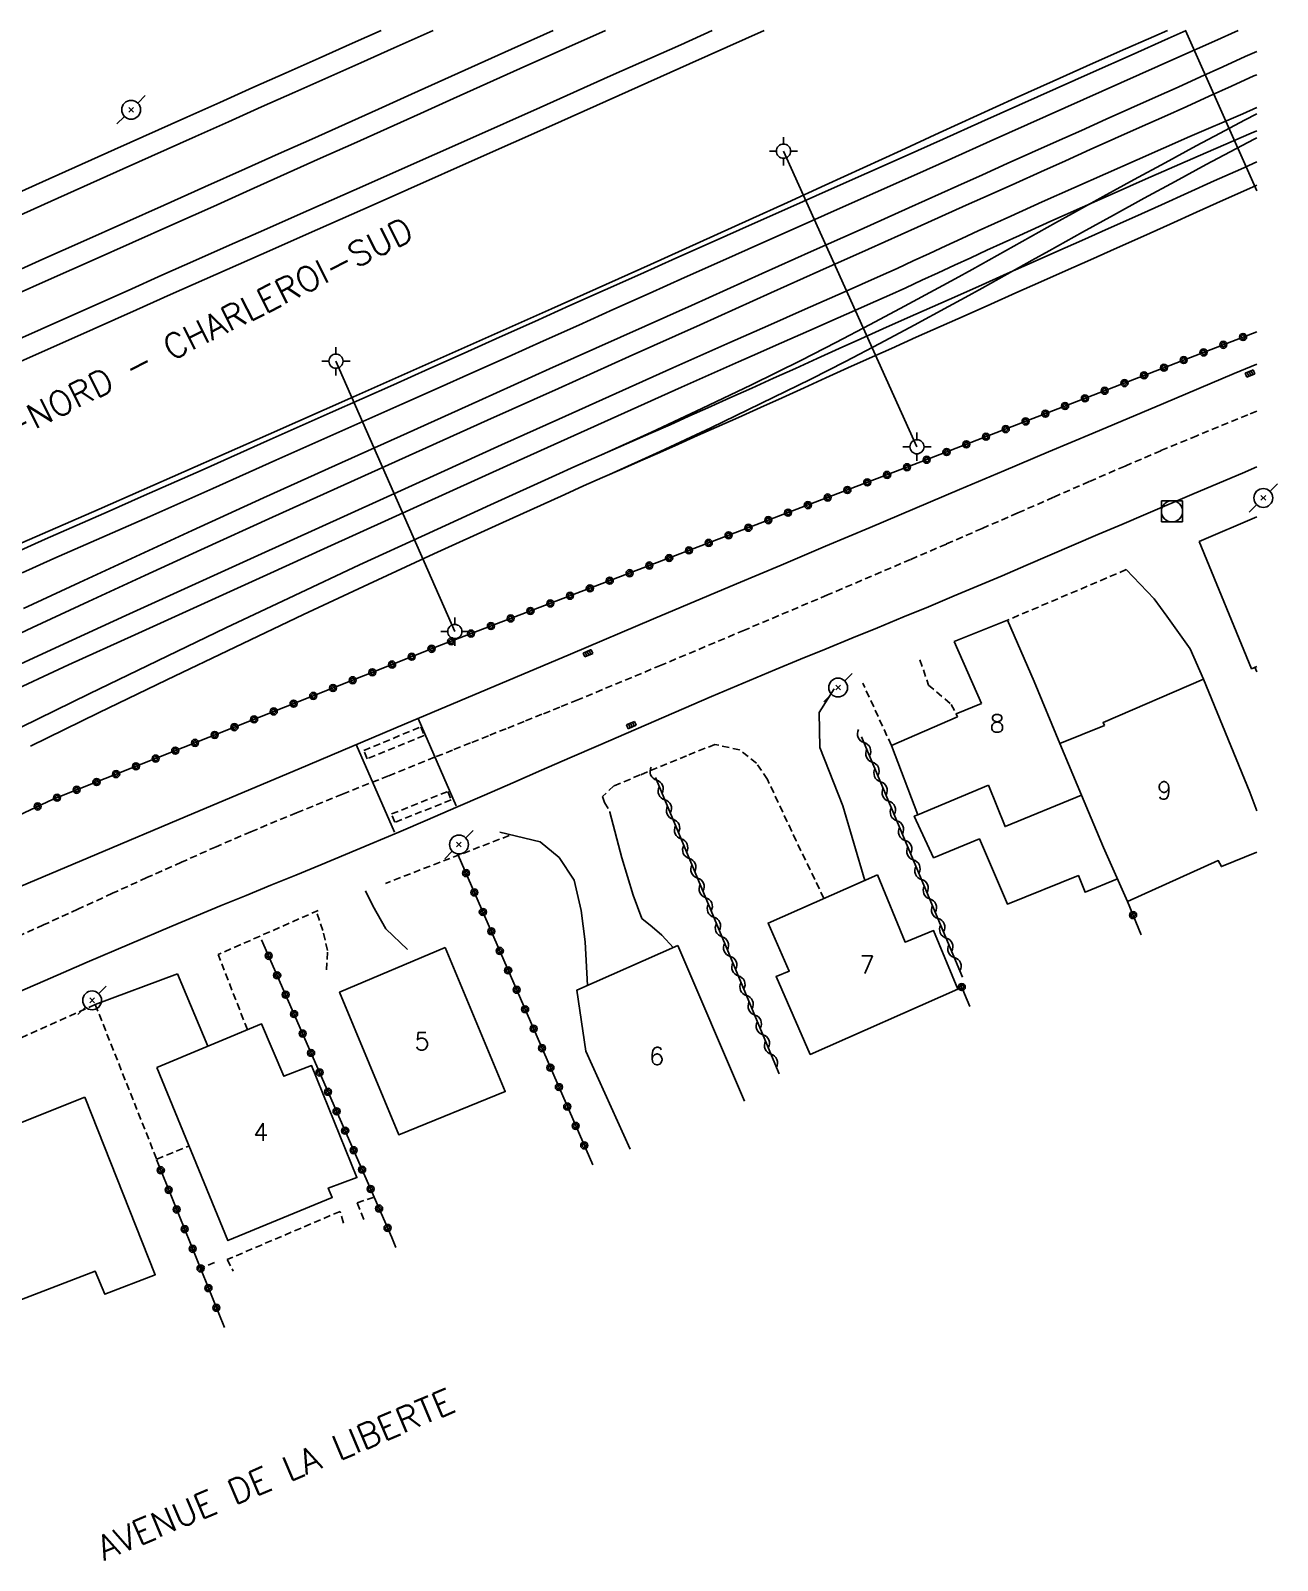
# Model space of a CAD drawing. Header units: millimetres. Extents: x 146998 to 148001, y 143000 to 144001.
# Drawn here: x 147913.3 to 148001.5, y 143891.8 to 144000 of the extents above; entities that cross this region are included whole.
import ezdxf
from ezdxf.enums import TextEntityAlignment as Align

# ---------------------------------------------------------------- set-up
doc = ezdxf.new("R2010")
doc.units = ezdxf.units.MM
doc.linetypes.add('DASHED', pattern=[0.75, 0.5, -0.25])
doc.layers.get('0').update_dxf_attribs({"linetype": 'CONTINUOUS'})
for name, color, linetype in [('W0001', 6, 'DASHED'), ('W0014', 7, 'CONTINUOUS'), ('W0016', 2, 'CONTINUOUS'), ('W0017', 7, 'CONTINUOUS'), ('W0101', 7, 'CONTINUOUS'), ('W0104', 1, 'CONTINUOUS'), ('W0112', 1, 'DASHED'), ('W0211', 2, 'CONTINUOUS'), ('W0310', 3, 'CONTINUOUS'), ('W0322', 7, 'CONTINUOUS'), ('W0323', 7, 'CONTINUOUS'), ('W0333', 7, 'CONTINUOUS'), ('W0401', 7, 'CONTINUOUS'), ('W0420', 7, 'CONTINUOUS'), ('W0473', 7, 'CONTINUOUS'), ('W0610', 7, 'CONTINUOUS'), ('W0611', 7, 'CONTINUOUS'), ('W0700', 7, 'CONTINUOUS'), ('W0989', 7, 'CONTINUOUS'), ('W0991', 7, 'CONTINUOUS'), ('W1102', 7, 'CONTINUOUS')]:
    doc.layers.add(name, color=color, linetype=linetype)
doc.styles.get("Standard").update_dxf_attribs({"font": 'romans.shx', "width": 0.85})

# ---------------------------------------------------------------- blocks, each defined once
blk = doc.blocks.new('T401')
for p, q in [((-0.3, 0.3), (0, 0.3)), ((-0.3, -0.25), (-0.3, 0.3)), ((-0.3, 0.15), (0, 0.15)), ((-0.3, 0), (0, 0)), ((0, 0.3), (0, -0.25)), ((-0.3, -0.15), (0, -0.15)), ((-0.3, -0.25), (-0.3, -0.3)), ((-0.3, -0.3), (0, -0.3)), ((0, -0.3), (0, -0.25))]:
    blk.add_line(p, q)
blk = doc.blocks.new('T473')
for p, q in [((-0.166667, 0.166667), (0.166667, -0.166667)), ((-0.166667, -0.166667), (0.166667, 0.166667)), ((0.500001, 0.500001), (1.000002, 1.000002)), ((-1.000002, -1.000002), (-0.500001, -0.500001))]:
    blk.add_line(p, q)
blk.add_ellipse((0, 0), major_axis=(0.471405, 0.471405), ratio=1, start_param=5.4977871438, end_param=11.780972451)
blk = doc.blocks.new('T610')
for p, q in [((-0.500001, 0), (-1.000002, 0)), ((0, 0.500001), (0, 1.000002)), ((0.500001, 0), (1.000002, 0)), ((0, -0.500001), (0, -1.000002))]:
    blk.add_line(p, q)
blk.add_ellipse((0, 0), major_axis=(-0.353554, 0.353554), ratio=1, start_param=3.926990817, end_param=10.2101761242)
blk = doc.blocks.new('T420')
for p, q in [((0.75, 0.75), (-0.75, 0.75)), ((-0.75, 0.75), (-0.75, -0.75)), ((0.75, 0.75), (0.75, -0.75)), ((0.75, -0.75), (-0.75, -0.75))]:
    blk.add_line(p, q)
blk.add_ellipse((0, 0), major_axis=(-0.53, 0.53), ratio=1, start_param=3.926991, end_param=10.210176)
blk = doc.blocks.new('t323o')
at = {"color": 0, "linetype": 'Continuous'}
for radius in [0.25, 0.15]:
    blk.add_circle((0, 0), radius, dxfattribs=at)
blk = doc.blocks.new('t310o')
at = {"color": 0, "linetype": 'Continuous'}
for centre, start, end in [((-0.5, 0.38), 216.8699, 323.1304), ((0.5, -0.37), 36.8699, 143.1303)]:
    blk.add_arc(centre, 0.625, start, end, dxfattribs=at)
blk = doc.blocks.new('t322o')
at = {"color": 0, "linetype": 'Continuous'}
for radius in [0.25, 0.15]:
    blk.add_circle((0, 0), radius, dxfattribs=at)

msp = doc.modelspace()

# ---------------------------------------------------------------- linework, layer by layer
at = {"layer": 'W0001'}
msp.add_lwpolyline([(148000, 143973.08), (147999.37, 143972.83), (147995.77, 143971.35), (147993.22, 143970.29), (147990.69, 143969.2), (147988.16, 143968.11), (147985.63, 143967), (147983.1, 143965.89), (147980.58, 143964.79), (147978.05, 143963.69), (147975.52, 143962.6), (147969.64, 143960.09), (147963.76, 143957.6), (147957.87, 143955.12), (147951.97, 143952.67), (147950.71, 143952.16), (147949.44, 143951.65), (147948.18, 143951.14), (147946.91, 143950.63), (147945.65, 143950.13), (147944.38, 143949.62), (147943.12, 143949.12), (147941.85, 143948.61), (147938.59, 143947.3), (147935.33, 143946.01), (147932.08, 143944.69), (147928.85, 143943.34), (147926.39, 143942.28), (147923.94, 143941.19), (147921.5, 143940.1), (147919.06, 143938.99), (147916.62, 143937.87), (147914.19, 143936.76), (147911.75, 143935.65)], dxfattribs=at)
at = {"layer": 'W0014'}
for points in [[(148000, 143976.42), (147998.41, 143975.75), (147993.42, 143973.64), (147988.43, 143971.53), (147985.28, 143970.2), (147982.12, 143968.87), (147978.97, 143967.54), (147975.82, 143966.21), (147972.67, 143964.87), (147969.51, 143963.54), (147966.36, 143962.2), (147963.21, 143960.87), (147957.34, 143958.39), (147951.47, 143955.91), (147945.59, 143953.43), (147939.72, 143950.95), (147932.26, 143947.8), (147924.81, 143944.65), (147917.35, 143941.5), (147909.88, 143938.36)], [(147911.31, 143931.53), (147914.29, 143932.82), (147917.28, 143934.11), (147920.26, 143935.39), (147923.25, 143936.66), (147925, 143937.39), (147926.76, 143938.12), (147928.52, 143938.84), (147930.27, 143939.56), (147932.03, 143940.28), (147933.79, 143941), (147935.54, 143941.73), (147937.3, 143942.46), (147939.32, 143943.32), (147941.34, 143944.19), (147943.35, 143945.06), (147945.37, 143945.94), (147947.38, 143946.81), (147949.4, 143947.69), (147951.41, 143948.57), (147953.43, 143949.44), (147956.1, 143950.59), (147958.77, 143951.75), (147961.44, 143952.9), (147964.12, 143954.04), (147965.92, 143954.8), (147967.73, 143955.55), (147969.54, 143956.29), (147971.35, 143957.03), (147973.17, 143957.77), (147974.98, 143958.52), (147976.78, 143959.26), (147978.59, 143960.02), (147980.29, 143960.73), (147981.99, 143961.45), (147983.68, 143962.18), (147985.37, 143962.9), (147987.07, 143963.63), (147988.76, 143964.36), (147990.45, 143965.08), (147992.15, 143965.8), (147995.57, 143967.26), (147998.99, 143968.71), (148000, 143969.14)]]:
    msp.add_lwpolyline(points, dxfattribs=at)
at = {"layer": 'W0016'}
for points in [[(147943.37, 143945.17), (147940.68, 143951.36)], [(147936.31, 143949.51), (147939.02, 143943.32)]]:
    msp.add_lwpolyline(points, dxfattribs=at)
at = {"layer": 'W0017'}
for points in [[(147996.25, 143954.13), (147995.29, 143956.28), (147993.64, 143958.58), (147992.76, 143959.82), (147990.77, 143961.88)], [(147970.12, 143953.44), (147969.05, 143951.78), (147969.09, 143949.31), (147970.73, 143945.18), (147972.29, 143939.9)], [(147954.25, 143944.74), (147955.09, 143941.49), (147955.89, 143938.85), (147956.51, 143937.22), (147957.23, 143936.63), (147957.92, 143936.03), (147958.74, 143935.14)], [(147952.66, 143932.48), (147952.5, 143935.55), (147952.22, 143937.78), (147951.71, 143939.93), (147950.66, 143941.52), (147949.32, 143942.64), (147946.45, 143943.32)], [(147939.92, 143935.01), (147938.4, 143936.47), (147937.47, 143938.11), (147936.96, 143939.17)], [(147923.65, 143933.29), (147925.8, 143928.18)]]:
    msp.add_lwpolyline(points, dxfattribs=at)
at = {"layer": 'W0101'}
for points in [[(148000, 143965.61), (147995.93, 143963.86)], [(148000, 143955.04), (147999.64, 143954.87), (147995.93, 143963.86)], [(147982.38, 143958.31), (147978.59, 143956.79)], [(147984.26, 143953.96), (147982.38, 143958.31)], [(147978.6, 143956.8), (147980.53, 143952.42)], [(147984.26, 143953.96), (147986.08, 143949.59)], [(147996.25, 143954.13), (147989.14, 143951.07), (147989.24, 143950.85)], [(148000, 143944.83), (147999.52, 143946.14), (147996.25, 143954.13)], [(147978.83, 143951.46), (147978.74, 143951.68), (147980.53, 143952.42)], [(147978.83, 143951.46), (147974.16, 143949.45), (147976.03, 143944.54)], [(147989.23, 143950.85), (147986.08, 143949.59)], [(147976.03, 143944.54), (147981.02, 143946.64), (147981.03, 143946.64)], [(147981.03, 143946.64), (147982.2, 143943.71), (147987.62, 143945.92)], [(147987.62, 143945.92), (147989.17, 143942.23)], [(147989.17, 143942.23), (147990.87, 143938.4), (147997.28, 143941.31), (147997.51, 143940.88), (148000, 143941.89)], [(147959.06, 143935.29), (147951.9, 143932.14), (147952.55, 143927.83), (147955.68, 143920.9)], [(147963.78, 143924.29), (147959.06, 143935.29)]]:
    msp.add_lwpolyline(points, dxfattribs=at)
for points in [[(147973.17, 143940.29), (147965.44, 143936.88), (147966.93, 143933.49), (147966, 143933.11), (147968.42, 143927.6), (147978.87, 143932.22), (147977.15, 143936.36), (147975.13, 143935.54)], [(147942.59, 143935.15), (147935.12, 143931.99), (147939.31, 143921.92), (147946.85, 143924.97)], [(147922.2, 143926.68), (147927.23, 143914.43), (147934.61, 143917.49), (147934.32, 143918.14), (147936.35, 143918.89), (147933.14, 143926.81), (147931.17, 143926.05), (147929.6, 143929.77)], [(147917.1, 143924.58), (147907.93, 143920.93), (147908.35, 143920.01), (147904.43, 143918.47), (147908.31, 143908.62), (147917.83, 143912.28), (147918.52, 143910.64), (147922.08, 143912.02)]]:
    msp.add_lwpolyline(points, close=True, dxfattribs=at)
at = {"layer": 'W0104'}
msp.add_lwpolyline([(147990.15, 143940.02), (147987.86, 143939.06), (147987.39, 143940.24), (147982.37, 143938.23), (147980.39, 143942.84), (147977.14, 143941.51), (147975.78, 143944.44), (147976.03, 143944.54)], dxfattribs=at)
at = {"layer": 'W0112'}
for points in [[(147990.77, 143961.88), (147982.38, 143958.31)], [(147976.18, 143955.51), (147976.79, 143953.72), (147978.39, 143952.35), (147978.74, 143951.68)], [(147999.87, 143954.98), (148000, 143954.66)], [(147974.16, 143949.45), (147972.14, 143953.85)], [(147964.61, 143948.19), (147963.42, 143949.13), (147961.68, 143949.52), (147959.67, 143948.72), (147956.39, 143947.36), (147954.53, 143946.59), (147953.72, 143945.84), (147953.87, 143945.42), (147954.25, 143944.74)], [(147969.39, 143938.62), (147967.43, 143942.69), (147965.39, 143947.05), (147964.61, 143948.19)], [(147947.13, 143943.08), (147938.37, 143939.69)], [(147933.62, 143937.78), (147926.54, 143934.66)], [(147934.19, 143933.57), (147934.28, 143934.95), (147933.94, 143936.36), (147933.49, 143937.73)], [(147928.6, 143929.35), (147926.54, 143934.66)], [(147917.84, 143931.13), (147911.35, 143928.22)], [(147917.84, 143931.13), (147922.19, 143920.18)], [(147922.19, 143920.18), (147924.48, 143921.13)], [(147936.83, 143915.93), (147936.36, 143917.1), (147937.5, 143917.48)], [(147935.4, 143915.67), (147935.16, 143916.49), (147927.17, 143913.09), (147927.6, 143912.28)], [(147926.28, 143912.88), (147925.29, 143912.46)]]:
    msp.add_lwpolyline(points, dxfattribs=at)
for points in [[(147941.11, 143950.16), (147937.07, 143948.5), (147936.83, 143949.09), (147940.87, 143950.76)], [(147943.02, 143945.6), (147939.04, 143944.01), (147938.8, 143944.6), (147942.78, 143946.19)]]:
    msp.add_lwpolyline(points, close=True, dxfattribs=at)
at = {"layer": 'W0211'}
msp.add_lwpolyline([(147912.11, 143963.54), (147918.11, 143966.16), (147924.11, 143968.79), (147930.1, 143971.44), (147936.1, 143974.09), (147943.11, 143977.21), (147950.11, 143980.33), (147957.11, 143983.47), (147964.11, 143986.62), (147966.8, 143987.84), (147969.48, 143989.07), (147972.17, 143990.3), (147974.85, 143991.53), (147977.54, 143992.76), (147980.23, 143993.99), (147982.92, 143995.22), (147985.61, 143996.43), (147987.97, 143997.49), (147990.35, 143998.54), (147992.72, 143999.58), (147993.69, 144000)], dxfattribs=at)
at = {"layer": 'W0310'}
for points in [[(147972.05, 143950.05), (147979.2, 143933.05)], [(147957.47, 143947.17), (147966.22, 143926.23)]]:
    msp.add_lwpolyline(points, dxfattribs=at)
at = {"layer": 'W0322'}
msp.add_lwpolyline([(148000, 143978.7), (147976.55, 143969.61), (147942.33, 143956.56), (147914.87, 143945.65), (147882.68, 143930.52), (147856.92, 143916.68), (147839.12, 143906.71)], dxfattribs=at)
at = {"layer": 'W0323'}
for points in [[(147943.52, 143941.68), (147953.03, 143919.78)], [(147991.83, 143936.06), (147990.87, 143938.4)], [(147929.61, 143935.69), (147938.82, 143914.65), (147939.1, 143913.94)], [(147979.03, 143932.61), (147979.72, 143930.98)], [(147926.98, 143908.29), (147922.17, 143920.17)]]:
    msp.add_lwpolyline(points, dxfattribs=at)
at = {"layer": 'W0333'}
msp.add_lwpolyline([(147923.65, 143933.29), (147917.84, 143931.13)], dxfattribs=at)
at = {"layer": 'W0611'}
for points in [[(147994.97, 144000), (148000, 143988.67)], [(147975.97, 143970.57), (147966.53, 143991.47)], [(147943.28, 143957.5), (147934.87, 143976.62)]]:
    msp.add_lwpolyline(points, dxfattribs=at)
at = {"layer": 'W0700'}
for points in [[(147909.01, 143987.01), (147914.11, 143989.3), (147919.21, 143991.59), (147924.31, 143993.87), (147926.66, 143994.92), (147929, 143995.97), (147931.34, 143997.01), (147933.69, 143998.05), (147936.03, 143999.1), (147938.06, 144000)], [(147909.62, 143985.65), (147914.72, 143987.93), (147919.82, 143990.22), (147924.93, 143992.51), (147927.27, 143993.55), (147929.61, 143994.6), (147931.96, 143995.64), (147934.3, 143996.69), (147936.64, 143997.73), (147938.99, 143998.77), (147941.33, 143999.82), (147941.74, 144000)], [(147910.93, 143977.51), (147915.54, 143979.57), (147920.16, 143981.63), (147922.56, 143982.7), (147924.96, 143983.76), (147927.35, 143984.83), (147929.76, 143985.89), (147932.16, 143986.95), (147934.56, 143988.01), (147936.96, 143989.07), (147939.35, 143990.13), (147944.33, 143992.35), (147949.31, 143994.57), (147954.28, 143996.79), (147959.26, 143999), (147961.49, 144000)], [(147911.28, 143982.55), (147914.14, 143983.83), (147917, 143985.11), (147919.86, 143986.38), (147922.72, 143987.66), (147925.59, 143988.94), (147928.44, 143990.22), (147930.8, 143991.28), (147933.16, 143992.33), (147935.51, 143993.39), (147937.87, 143994.45), (147940.22, 143995.51), (147942.58, 143996.57), (147944.94, 143997.63), (147947.29, 143998.68), (147950.24, 144000)], [(147911.55, 143976.15), (147916.16, 143978.2), (147920.77, 143980.26), (147923.17, 143981.33), (147925.57, 143982.39), (147927.97, 143983.46), (147930.37, 143984.52), (147932.77, 143985.58), (147935.17, 143986.64), (147937.57, 143987.7), (147939.96, 143988.76), (147944.94, 143990.98), (147949.92, 143993.2), (147954.89, 143995.42), (147959.87, 143997.64), (147965.17, 144000)], [(147911.89, 143981.19), (147914.75, 143982.46), (147917.62, 143983.74), (147920.48, 143985.02), (147923.34, 143986.29), (147926.2, 143987.57), (147929.06, 143988.85), (147931.41, 143989.91), (147933.77, 143990.97), (147936.13, 143992.02), (147938.48, 143993.08), (147940.84, 143994.14), (147943.19, 143995.2), (147945.55, 143996.26), (147947.9, 143997.32), (147951.12, 143998.75), (147953.93, 144000)], [(147912.05, 143963.03), (147914.31, 143964.03), (147916.57, 143965.02), (147918.83, 143966.02), (147921.09, 143967.02), (147925.55, 143968.99), (147930.01, 143970.98), (147934.47, 143972.96), (147938.93, 143974.95), (147941.43, 143976.07), (147943.93, 143977.19), (147946.43, 143978.31), (147948.93, 143979.43), (147951.42, 143980.55), (147953.92, 143981.67), (147956.42, 143982.78), (147958.92, 143983.9), (147961.62, 143985.11), (147964.32, 143986.31), (147967.02, 143987.52), (147969.72, 143988.72), (147972.42, 143989.92), (147975.13, 143991.13), (147977.83, 143992.33), (147980.53, 143993.54), (147983.17, 143994.72), (147985.82, 143995.9), (147988.46, 143997.08), (147991.11, 143998.26), (147993.75, 143999.44), (147995.01, 144000)], [(147912.66, 143961.66), (147914.92, 143962.66), (147917.18, 143963.65), (147919.44, 143964.65), (147921.7, 143965.64), (147926.16, 143967.62), (147930.62, 143969.61), (147935.08, 143971.59), (147939.54, 143973.58), (147942.04, 143974.7), (147944.54, 143975.82), (147947.04, 143976.94), (147949.54, 143978.06), (147952.04, 143979.18), (147954.53, 143980.3), (147957.03, 143981.41), (147959.53, 143982.53), (147962.23, 143983.74), (147964.93, 143984.94), (147967.63, 143986.15), (147970.33, 143987.35), (147973.04, 143988.55), (147975.74, 143989.76), (147978.44, 143990.96), (147981.14, 143992.17), (147983.78, 143993.35), (147986.43, 143994.53), (147989.07, 143995.71), (147991.72, 143996.89), (147994.36, 143998.07), (147997.01, 143999.25), (147998.69, 144000)], [(147912.76, 143959.14), (147916.73, 143960.98), (147920.71, 143962.82), (147924.69, 143964.65), (147929.75, 143966.95), (147934.82, 143969.24), (147939.9, 143971.53), (147944.97, 143973.81), (147949.98, 143976.07), (147955, 143978.32), (147960.02, 143980.57), (147965.03, 143982.82), (147968.49, 143984.37), (147971.94, 143985.92), (147975.39, 143987.47), (147978.85, 143989.02), (147980.6, 143989.81), (147982.35, 143990.59), (147984.1, 143991.37), (147985.85, 143992.16), (147987.6, 143992.94), (147989.35, 143993.73), (147991.1, 143994.51), (147992.85, 143995.3), (147994.44, 143996.01), (147996.02, 143996.73), (147997.6, 143997.44), (147999.18, 143998.16), (148000, 143998.53)], [(147909.43, 143955.93), (147913.4, 143957.78), (147917.36, 143959.62), (147921.34, 143961.46), (147925.31, 143963.28), (147930.37, 143965.59), (147935.44, 143967.88), (147940.51, 143970.16), (147945.59, 143972.44), (147950.6, 143974.7), (147955.61, 143976.95), (147960.63, 143979.2), (147965.64, 143981.45), (147969.1, 143983), (147972.55, 143984.55), (147976.01, 143986.1), (147979.46, 143987.65), (147981.21, 143988.44), (147982.96, 143989.22), (147984.72, 143990.01), (147986.47, 143990.79), (147988.22, 143991.58), (147989.97, 143992.36), (147991.72, 143993.15), (147993.47, 143993.93), (147995.05, 143994.64), (147996.63, 143995.36), (147998.21, 143996.07), (147999.8, 143996.79), (148000, 143996.88)], [(147910.67, 143954.35), (147915.33, 143956.5), (147920, 143958.63), (147924.68, 143960.76), (147929.35, 143962.88), (147933.66, 143964.84), (147937.97, 143966.8), (147942.28, 143968.75), (147946.59, 143970.7), (147950.63, 143972.52), (147954.66, 143974.34), (147958.7, 143976.15), (147962.74, 143977.95), (147964.07, 143978.54), (147965.41, 143979.13), (147966.74, 143979.72), (147968.07, 143980.3), (147969.41, 143980.89), (147970.74, 143981.48), (147972.07, 143982.07), (147973.4, 143982.66), (147974.56, 143983.18), (147975.71, 143983.71), (147976.86, 143984.24), (147978.01, 143984.77), (147979.15, 143985.3), (147980.3, 143985.83), (147981.45, 143986.36), (147982.61, 143986.88), (147984.83, 143987.89), (147987.07, 143988.89), (147989.3, 143989.88), (147991.54, 143990.86), (147995.27, 143992.5), (147999.01, 143994.12), (148000, 143994.55)], [(147953.61, 143969.98), (147957.18, 143971.6), (147960.74, 143973.27), (147964.27, 143974.96), (147967.79, 143976.7), (147970.23, 143977.94), (147972.66, 143979.21), (147975.08, 143980.51), (147977.49, 143981.81), (147978.68, 143982.45), (147979.87, 143983.11), (147981.05, 143983.76), (147982.23, 143984.43), (147983.41, 143985.09), (147984.6, 143985.75), (147985.78, 143986.41), (147986.97, 143987.06), (147989.15, 143988.27), (147991.34, 143989.47), (147993.52, 143990.66), (147995.72, 143991.85), (147997.42, 143992.75), (147999.13, 143993.66), (148000, 143994.11)], [(147911.3, 143952.99), (147915.96, 143955.14), (147920.63, 143957.27), (147925.3, 143959.4), (147929.97, 143961.52), (147934.28, 143963.48), (147938.59, 143965.43), (147942.9, 143967.39), (147947.21, 143969.33), (147951.24, 143971.15), (147955.28, 143972.97), (147959.31, 143974.78), (147963.35, 143976.58), (147964.68, 143977.17), (147966.02, 143977.76), (147967.35, 143978.35), (147968.69, 143978.93), (147970.02, 143979.52), (147971.36, 143980.11), (147972.69, 143980.7), (147974.02, 143981.3), (147975.17, 143981.82), (147976.32, 143982.34), (147977.47, 143982.87), (147978.62, 143983.4), (147979.77, 143983.94), (147980.92, 143984.47), (147982.07, 143984.99), (147983.22, 143985.52), (147985.45, 143986.52), (147987.68, 143987.52), (147989.91, 143988.51), (147992.14, 143989.49), (147995.87, 143991.12), (147999.6, 143992.75), (148000, 143992.92)], [(147954.23, 143968.61), (147957.81, 143970.24), (147961.38, 143971.91), (147964.93, 143973.62), (147968.46, 143975.36), (147970.92, 143976.61), (147973.35, 143977.88), (147975.78, 143979.18), (147978.2, 143980.49), (147979.39, 143981.13), (147980.58, 143981.79), (147981.77, 143982.45), (147982.95, 143983.11), (147984.13, 143983.77), (147985.32, 143984.43), (147986.5, 143985.09), (147987.69, 143985.75), (147989.87, 143986.95), (147992.05, 143988.15), (147994.23, 143989.34), (147996.43, 143990.52), (147998.12, 143991.43), (147999.82, 143992.32), (148000, 143992.42)], [(147912.59, 143950.74), (147917.42, 143953.1), (147922.25, 143955.44), (147927.08, 143957.76), (147931.93, 143960.06), (147936.54, 143962.22), (147941.17, 143964.35), (147945.8, 143966.47), (147950.43, 143968.57), (147951.77, 143969.17), (147953.12, 143969.77), (147954.46, 143970.36), (147955.81, 143970.95), (147957.15, 143971.54), (147958.5, 143972.13), (147959.84, 143972.73), (147961.18, 143973.32), (147962.73, 143974.02), (147964.28, 143974.71), (147965.82, 143975.41), (147967.37, 143976.11), (147968.91, 143976.81), (147970.46, 143977.51), (147972, 143978.21), (147973.55, 143978.9), (147975.31, 143979.69), (147977.07, 143980.47), (147978.83, 143981.25), (147980.59, 143982.03), (147982.35, 143982.82), (147984.11, 143983.6), (147985.87, 143984.38), (147987.63, 143985.16), (147989.51, 143986), (147991.38, 143986.84), (147993.26, 143987.68), (147995.13, 143988.52), (147997, 143989.37), (147998.88, 143990.21), (148000, 143990.71)], [(147913.26, 143949.39), (147918.07, 143951.75), (147922.9, 143954.08), (147927.73, 143956.4), (147932.57, 143958.7), (147937.18, 143960.86), (147941.79, 143962.99), (147946.42, 143965.1), (147951.05, 143967.2), (147952.39, 143967.8), (147953.73, 143968.4), (147955.08, 143968.99), (147956.42, 143969.58), (147957.77, 143970.17), (147959.11, 143970.76), (147960.45, 143971.36), (147961.8, 143971.95), (147963.34, 143972.65), (147964.89, 143973.34), (147966.44, 143974.04), (147967.98, 143974.74), (147969.53, 143975.44), (147971.07, 143976.14), (147972.62, 143976.84), (147974.17, 143977.53), (147975.92, 143978.32), (147977.68, 143979.1), (147979.44, 143979.88), (147981.2, 143980.66), (147982.96, 143981.45), (147984.72, 143982.23), (147986.48, 143983.01), (147988.24, 143983.79), (147990.12, 143984.63), (147991.99, 143985.47), (147993.87, 143986.31), (147995.74, 143987.15), (147997.62, 143988), (147999.49, 143988.84), (148000, 143989.07)]]:
    msp.add_lwpolyline(points, dxfattribs=at)
at = {"layer": 'W1102'}
msp.add_lwpolyline([(147986.08, 143949.59), (147987.62, 143945.92)], dxfattribs=at)

# ---------------------------------------------------------------- block references
at = {"layer": 'W0310'}
for p, rotation in [((147972.22, 143949.65), 292.8108892216839), ((147972.81, 143948.26), 292.8108892216839), ((147957.55, 143946.99), 292.6656835450541), ((147973.39, 143946.88), 292.8108892216839), ((147958.13, 143945.6), 292.6656835450541), ((147973.97, 143945.5), 292.8108892216839), ((147958.71, 143944.22), 292.6656835450541), ((147974.55, 143944.12), 292.8108892216839), ((147959.28, 143942.84), 292.6656835450541), ((147975.13, 143942.73), 292.8108892216839), ((147959.86, 143941.45), 292.6656835450541), ((147975.71, 143941.35), 292.8108892216839), ((147960.44, 143940.07), 292.6656835450541), ((147976.29, 143939.97), 292.8108892216839), ((147961.02, 143938.68), 292.6656835450541), ((147976.88, 143938.59), 292.8108892216839), ((147961.6, 143937.3), 292.6656835450541), ((147977.46, 143937.2), 292.8108892216839), ((147962.17, 143935.92), 292.6656835450541), ((147978.04, 143935.82), 292.8108892216839), ((147962.75, 143934.53), 292.6656835450541), ((147978.62, 143934.44), 292.8108892216839), ((147963.33, 143933.15), 292.6656835450541), ((147963.91, 143931.76), 292.6656835450541), ((147964.49, 143930.38), 292.6656835450541), ((147965.06, 143928.99), 292.6656835450541), ((147965.64, 143927.61), 292.6656835450541)]:
    msp.add_blockref('t310o', p, dxfattribs=dict(at, rotation=rotation))
at = {"layer": 'W0322'}
for p, rotation in [((147997.64, 143977.78), 201.1853004830215), ((147999.04, 143978.33), 201.1853004830215), ((147994.84, 143976.7), 201.1853004830215), ((147996.24, 143977.24), 201.1853004830215), ((147992.04, 143975.62), 201.1853004830215), ((147993.44, 143976.16), 201.1853004830215), ((147989.25, 143974.53), 201.1853004830215), ((147990.65, 143975.07), 201.1853004830215), ((147986.45, 143973.45), 201.1853004830215), ((147987.85, 143973.99), 201.1853004830215), ((147983.65, 143972.36), 201.1853004830215), ((147985.05, 143972.91), 201.1853004830215), ((147980.85, 143971.28), 201.1853004830215), ((147982.25, 143971.82), 201.1853004830215), ((147978.06, 143970.2), 201.1853004830215), ((147979.46, 143970.74), 201.1853004830215), ((147975.26, 143969.12), 200.8795895062016), ((147976.66, 143969.65), 201.1853004830215), ((147972.45, 143968.05), 200.8795895062016), ((147973.86, 143968.58), 200.8795895062016), ((147969.65, 143966.98), 200.8795895062016), ((147971.05, 143967.51), 200.8795895062016), ((147966.85, 143965.91), 200.8795895062016), ((147968.25, 143966.44), 200.8795895062016), ((147964.05, 143964.84), 200.8795895062016), ((147965.45, 143965.38), 200.8795895062016), ((147961.24, 143963.77), 200.8795895062016), ((147962.64, 143964.31), 200.8795895062016), ((147958.44, 143962.7), 200.8795895062016), ((147959.84, 143963.24), 200.8795895062016), ((147955.64, 143961.63), 200.8795895062016), ((147957.04, 143962.17), 200.8795895062016), ((147952.83, 143960.56), 200.8795895062016), ((147954.24, 143961.1), 200.8795895062016), ((147950.03, 143959.49), 200.8795895062016), ((147951.43, 143960.03), 200.8795895062016), ((147947.23, 143958.43), 200.8795895062016), ((147948.63, 143958.96), 200.8795895062016), ((147944.42, 143957.36), 200.8795895062016), ((147945.83, 143957.89), 200.8795895062016), ((147941.63, 143956.28), 201.6674645301827), ((147943.02, 143956.82), 200.8795895062016), ((147938.84, 143955.17), 201.6674645301827), ((147940.23, 143955.72), 201.6674645301827), ((147936.05, 143954.06), 201.6674645301827), ((147937.44, 143954.62), 201.6674645301827), ((147933.26, 143952.95), 201.6674645301827), ((147934.66, 143953.51), 201.6674645301827), ((147930.47, 143951.85), 201.6674645301827), ((147931.87, 143952.4), 201.6674645301827), ((147927.69, 143950.74), 201.6674645301827), ((147929.08, 143951.29), 201.6674645301827), ((147924.9, 143949.63), 201.6674645301827), ((147926.29, 143950.19), 201.6674645301827), ((147922.11, 143948.52), 201.6674645301827), ((147923.5, 143949.08), 201.6674645301827), ((147919.32, 143947.42), 201.6674645301827), ((147920.72, 143947.97), 201.6674645301827), ((147917.93, 143946.86), 201.6674645301827), ((147915.14, 143945.75), 201.6674645301827), ((147916.53, 143946.31), 201.6674645301827), ((147913.77, 143945.13), 205.1740347009294)]:
    msp.add_blockref('t322o', p, dxfattribs=dict(at, rotation=rotation))
at = {"layer": 'W0323'}
for p, rotation in [((147944.07, 143940.42), 293.4607945580481), ((147944.66, 143939.05), 293.4607945580481), ((147945.26, 143937.67), 293.4607945580481), ((147991.26, 143937.45), 112.273666559916), ((147945.86, 143936.3), 293.4607945580481), ((147930.11, 143934.57), 293.6195213630826), ((147946.46, 143934.92), 293.4607945580481), ((147947.05, 143933.54), 293.4607945580481), ((147930.71, 143933.19), 293.6195213630826), ((147979.14, 143932.36), 292.8806006568377), ((147931.31, 143931.82), 293.6195213630826), ((147947.65, 143932.17), 293.4607945580481), ((147931.91, 143930.45), 293.6195213630826), ((147948.25, 143930.79), 293.4607945580481), ((147932.51, 143929.07), 293.6195213630826), ((147948.85, 143929.42), 293.4607945580481), ((147949.44, 143928.04), 293.4607945580481), ((147933.11, 143927.7), 293.6195213630826), ((147933.71, 143926.32), 293.6195213630826), ((147950.04, 143926.66), 293.4607945580481), ((147934.31, 143924.95), 293.6195213630826), ((147950.64, 143925.29), 293.4607945580481), ((147951.23, 143923.91), 293.4607945580481), ((147934.91, 143923.57), 293.6195213630826), ((147951.83, 143922.54), 293.4607945580481), ((147935.52, 143922.2), 293.6195213630826), ((147936.12, 143920.82), 293.6195213630826), ((147952.43, 143921.16), 293.4607945580481), ((147922.48, 143919.41), 112.0162788011078), ((147936.72, 143919.45), 293.6195213630826), ((147923.04, 143918.02), 112.0162788011078), ((147937.32, 143918.08), 293.6195213630826), ((147923.6, 143916.63), 112.0162788011078), ((147937.92, 143916.7), 293.6195213630826), ((147924.17, 143915.24), 112.0162788011078), ((147938.52, 143915.33), 293.6195213630826), ((147924.73, 143913.85), 112.0162788011078), ((147925.29, 143912.46), 112.0162788011078), ((147925.85, 143911.07), 112.0162788011078), ((147926.41, 143909.68), 112.0162788011078)]:
    msp.add_blockref('t323o', p, dxfattribs=dict(at, rotation=rotation))
at = {"layer": 'W0401'}
for p, rotation in [((147999.47, 143975.89), 112.8761333378249), ((147952.64, 143956.1), 112.8949846599342), ((147955.82, 143950.75), 293.4366851417751)]:
    msp.add_blockref('T401', p, dxfattribs=dict(at, rotation=rotation))
at = {"layer": 'W0420'}
msp.add_blockref('T420', (147994.01, 143966), dxfattribs=at)
at = {"layer": 'W0473'}
for p in [(147920.38, 143994.4), (148000.47, 143966.95), (147970.39, 143953.54), (147943.57, 143942.44), (147917.62, 143931.42)]:
    msp.add_blockref('T473', p, dxfattribs=at)
at = {"layer": 'W0610'}
for p in [(147966.53, 143991.47), (147934.87, 143976.62), (147975.97, 143970.57), (147943.28, 143957.5)]:
    msp.add_blockref('T610', p, dxfattribs=at)

# ---------------------------------------------------------------- texts
at = {"layer": 'W0989'}
for s, rotation, p in [('LIGNE SNCB N°124 BRUXELLES-NORD - CHARLEROI-SUD', 26.6673, (147879.05, 143954.44)), ('AVENUE DE LA LIBERTE', 23.0679, (147918.46, 143891.78))]:
    msp.add_text(s, height=1.75, rotation=rotation, dxfattribs=at).set_placement(p)
at = {"layer": 'W0991'}
for s, p in [('8', (147981.64, 143951.01)), ('9', (147993.47, 143946.27)), ('7', (147972.44, 143933.94)), ('5', (147940.96, 143928.53)), ('6', (147957.56, 143927.48)), ('4', (147929.56, 143922.1))]:
    msp.add_text(s, height=1.25, dxfattribs=at).set_placement(p, align=Align.MIDDLE_CENTER)

doc.saveas('drawing.dxf')
